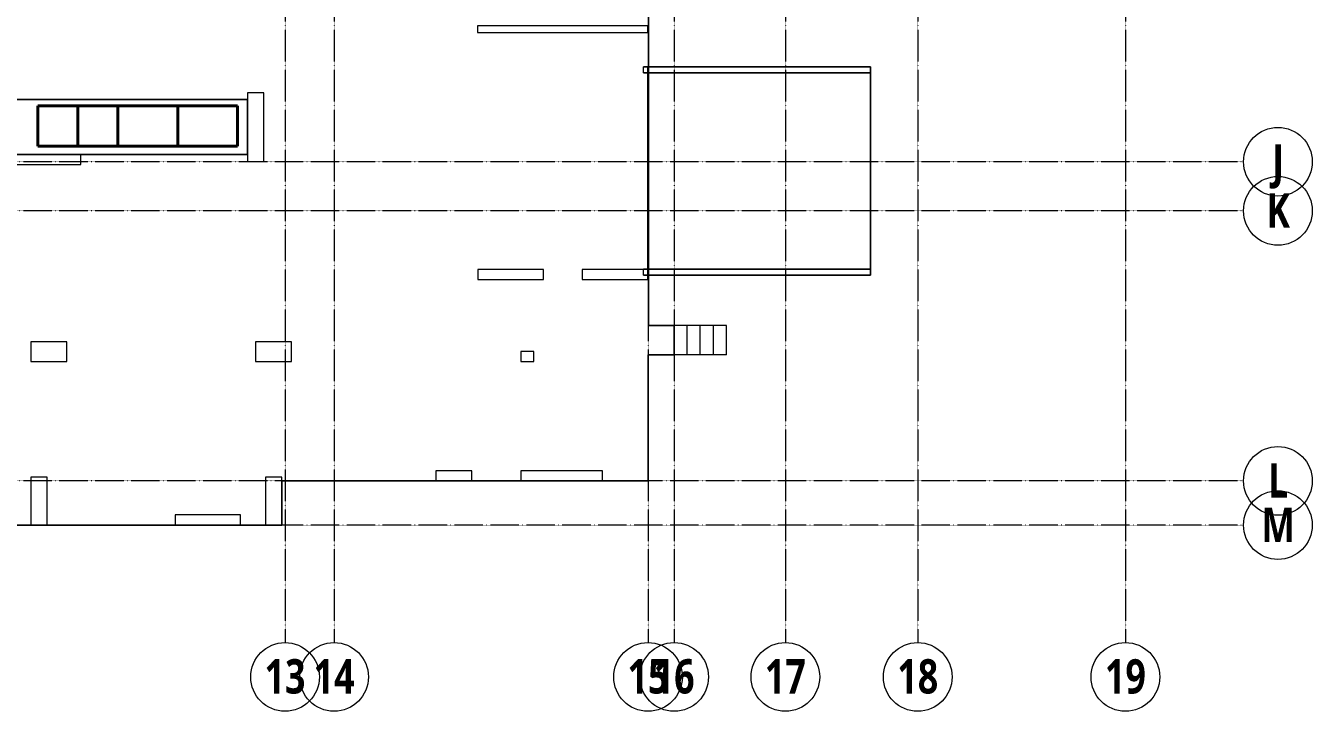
# Model space of a CAD drawing. Header units: millimetres. Extents: x -41779 to 122129, y -6962 to 59838.
# Drawn here: x 39353 to 78697, y -4008 to 16936 of the extents above; entities that cross this region are included whole.
import ezdxf

# ---------------------------------------------------------------- set-up
doc = ezdxf.new("R2010")
doc.units = ezdxf.units.MM
doc.linetypes.add('Grid Line', pattern=[10, 8, -1, 0, -1])
for name, color, linetype, lineweight in [('A-DETL', 90, 'Continuous', 5), ('A-FLOR', 192, 'Continuous', 5), ('A-WALL', 113, 'Continuous', 15), ('S-GRID', 1, 'Continuous', 5), ('S-GRID-IDEN', 1, 'Continuous', 9), ('S-STRS', 31, 'Continuous', 15)]:
    doc.layers.add(name, color=color, linetype=linetype, lineweight=lineweight)
doc.styles.add('Roboto_B', font='Roboto-Bold.ttf', dxfattribs={"width": 0.8, "height": 1050})

# ---------------------------------------------------------------- blocks, each defined once
blk = doc.blocks.new('BMS-SUPPER STRUCTURE_180317_rvt-1-GF')
at = {"layer": 'A-FLOR', "color": 8}
for p, q in [((58400, 15676), (58400, 31301)), ((58373, 9496), (58373, 15496)), ((58400, 9496), (58400, 15496)), ((65183, 15496), (65183, 9496)), ((46133, 14681), (39043, 14681)), ((41043, 13001), (46133, 13001)), ((58400, 7781), (58400, 9316)), ((59183, 7781), (58400, 7781)), ((59183, 6881), (59183, 7781)), ((58383, 3031), (58383, 6881)), ((58383, 6881), (59183, 6881)), ((47183, 3031), (58383, 3031)), ((2271, 1681), (47183, 1681)), ((47183, 1681), (47183, 1691))]:
    blk.add_line(p, q, dxfattribs=at)
at = {"layer": 'A-FLOR', "color": 9}
for p, q in [((58400, 30030), (58400, 15676)), ((58373, 15496), (58373, 15676)), ((58400, 15496), (58400, 15676)), ((58400, 15676), (65183, 15676)), ((65183, 15676), (65183, 15496)), ((65183, 15483), (65183, 15496)), ((65183, 9509), (65183, 15483)), ((39043, 14681), (46133, 14681)), ((46133, 14681), (46133, 13001)), ((41043, 13001), (39043, 13001)), ((46133, 13001), (41043, 13001)), ((58373, 9486), (58373, 9496)), ((58373, 9316), (58373, 9486)), ((58400, 9316), (58400, 9496)), ((65183, 9496), (65183, 9509)), ((65183, 9496), (65183, 9316)), ((58400, 9316), (58400, 7781)), ((65183, 9316), (58400, 9316)), ((58400, 7781), (59183, 7781)), ((59183, 6881), (58383, 6881)), ((58383, 6881), (58383, 3031)), ((58383, 3031), (47183, 3031)), ((47183, 3031), (47183, 1691)), ((47183, 1681), (2271, 1681)), ((47183, 1691), (47183, 1681))]:
    blk.add_line(p, q, dxfattribs=at)
at = {"layer": 'A-FLOR', "color": 254}
for p, q in [((58373, 15676), (58400, 15676)), ((58373, 15496), (58373, 15376)), ((58373, 15376), (58373, 9496)), ((65183, 15676), (58400, 15676)), ((58400, 15496), (58400, 9496)), ((65183, 15496), (65183, 15676)), ((39043, 14681), (46133, 14681)), ((46133, 14681), (39043, 14681)), ((46133, 14681), (46133, 13001)), ((46133, 13001), (46133, 14681)), ((41043, 13001), (39043, 13001)), ((39043, 13001), (41043, 13001)), ((46133, 13001), (41043, 13001)), ((41043, 13001), (46133, 13001)), ((58373, 9486), (58373, 9316)), ((65183, 9316), (65183, 9496)), ((58400, 9316), (58373, 9316)), ((58400, 9316), (65183, 9316)), ((59183, 7781), (59183, 6881))]:
    blk.add_line(p, q, dxfattribs=at)
at = {"layer": 'A-FLOR', "color": 10}
for p, q in [((58373, 15676), (58373, 15496)), ((58400, 15676), (58373, 15676)), ((58400, 15676), (58400, 15496)), ((58373, 9496), (58373, 9486)), ((58400, 9496), (58400, 9316)), ((58373, 9316), (58400, 9316))]:
    blk.add_line(p, q, dxfattribs=at)
at = {"layer": 'A-FLOR', "color": 253}
for p, q in [((46133, 13001), (46133, 14681)), ((39043, 13001), (41043, 13001)), ((47183, 1691), (47183, 3031))]:
    blk.add_line(p, q, dxfattribs=at)
at = {"layer": 'A-WALL', "color": 55, "lineweight": 18}
for p, q in [((58373, 16936), (53173, 16936)), ((53173, 16936), (53173, 16726)), ((58373, 16726), (58373, 16936)), ((53173, 16726), (58373, 16726)), ((46133, 14891), (46133, 12791)), ((46633, 14891), (46133, 14891)), ((46633, 12791), (46633, 14891)), ((41043, 13001), (39043, 13001)), ((41043, 12701), (41043, 13001)), ((39043, 12701), (41043, 12701)), ((46133, 12791), (46633, 12791)), ((55183, 9486), (53183, 9486)), ((53183, 9486), (53183, 9186)), ((55183, 9186), (55183, 9486)), ((58373, 9486), (56373, 9486)), ((56373, 9486), (56373, 9186)), ((58373, 9186), (58373, 9486)), ((53183, 9186), (55183, 9186)), ((56373, 9186), (58373, 9186)), ((40608, 7281), (39508, 7281)), ((39508, 7281), (39508, 6681)), ((40608, 6681), (40608, 7281)), ((47483, 7281), (46383, 7281)), ((46383, 7281), (46383, 6681)), ((47483, 6681), (47483, 7281)), ((54893, 6981), (54493, 6981)), ((54493, 6981), (54493, 6681)), ((54893, 6681), (54893, 6981)), ((39508, 6681), (40608, 6681)), ((46383, 6681), (47483, 6681)), ((54493, 6681), (54893, 6681)), ((52993, 3341), (51893, 3341)), ((51893, 3341), (51893, 3041)), ((52993, 3041), (52993, 3341)), ((56993, 3341), (54493, 3341)), ((54493, 3341), (54493, 3041)), ((56993, 3041), (56993, 3341)), ((39508, 3141), (39508, 1691)), ((40008, 3141), (39508, 3141)), ((40008, 1691), (40008, 3141)), ((46683, 3141), (46683, 1691)), ((47183, 3141), (46683, 3141)), ((47183, 1691), (47183, 3141)), ((51893, 3041), (52993, 3041)), ((54493, 3041), (56993, 3041)), ((45923, 1991), (43923, 1991)), ((43923, 1991), (43923, 1691)), ((45923, 1691), (45923, 1991)), ((39508, 1691), (40008, 1691)), ((43923, 1691), (45923, 1691)), ((46683, 1691), (47183, 1691))]:
    blk.add_line(p, q, dxfattribs=at)
at = {"layer": 'A-WALL', "color": 53, "lineweight": 13}
for p, q in [((58379, 15676), (58248, 15676)), ((58248, 15496), (58248, 15676)), ((58248, 15496), (58379, 15496)), ((58654, 15676), (58400, 15676)), ((58400, 15496), (58654, 15496)), ((58379, 9496), (58248, 9496)), ((58248, 9486), (58248, 9496)), ((58654, 9496), (58400, 9496)), ((58373, 9316), (58379, 9316)), ((58400, 9316), (58654, 9316))]:
    blk.add_line(p, q, dxfattribs=at)
at = {"layer": 'A-WALL', "color": 135, "lineweight": 13}
for p, q in [((58248, 15676), (65183, 15676)), ((58248, 15496), (58248, 15676)), ((65183, 15496), (58248, 15496)), ((65183, 15676), (65183, 15496)), ((58248, 9496), (65183, 9496)), ((58248, 9486), (58248, 9496)), ((65183, 9496), (65183, 9316)), ((65183, 9316), (58373, 9316))]:
    blk.add_line(p, q, dxfattribs=at)
at = {"layer": 'A-WALL', "color": 255, "lineweight": 13}
for p, q in [((58400, 15676), (58379, 15676)), ((58379, 15496), (58400, 15496)), ((65183, 15676), (58654, 15676)), ((58654, 15496), (65183, 15496)), ((65183, 15676), (65183, 15496)), ((58400, 9496), (58379, 9496)), ((65183, 9496), (58654, 9496)), ((65183, 9496), (65183, 9316)), ((58379, 9316), (58400, 9316)), ((58654, 9316), (65183, 9316))]:
    blk.add_line(p, q, dxfattribs=at)
at = {"layer": 'A-WALL', "color": 71, "lineweight": 13}
for q in [(58248, 9486), (58373, 9316)]:
    blk.add_line((58248, 9316), q, dxfattribs=at)
at = {"layer": 'A-WALL', "color": 43, "lineweight": 13}
for p, q in [((58248, 9316), (58248, 9486)), ((58373, 9316), (58248, 9316))]:
    blk.add_line(p, q, dxfattribs=at)
at = {"layer": 'S-STRS', "color": 7, "lineweight": 5}
for p, q in [((59183, 6881), (59183, 7781)), ((59583, 7781), (59183, 7781)), ((59983, 7781), (59583, 7781)), ((59583, 6881), (59583, 7781)), ((59583, 6881), (59583, 7781)), ((60383, 7781), (59983, 7781)), ((59983, 6881), (59983, 7781)), ((59983, 6881), (59983, 7781)), ((60783, 7781), (60383, 7781)), ((60383, 6881), (60383, 7781)), ((60383, 6881), (60383, 7781)), ((60783, 6881), (60783, 7781)), ((60783, 6881), (60783, 7781)), ((59583, 6881), (59183, 6881)), ((59983, 6881), (59583, 6881)), ((60383, 6881), (59983, 6881)), ((60783, 6881), (60383, 6881))]:
    blk.add_line(p, q, dxfattribs=at)
blk = doc.blocks.new('Grid - Circle-565542-GF')
at = {"layer": 'S-GRID-IDEN'}
blk.add_circle((0, 0), 3.5, dxfattribs=at)

msp = doc.modelspace()

# ---------------------------------------------------------------- linework, layer by layer
at = {"layer": 'A-DETL', "lineweight": 40}
for p, q in [((39723, 13261), (39723, 14486)), ((40948, 14486), (39723, 14486)), ((40948, 13261), (40948, 14486)), ((42173, 14486), (40948, 14486)), ((44003, 14486), (42173, 14486)), ((42173, 13261), (42173, 14486)), ((45833, 14486), (44003, 14486)), ((44003, 13261), (44003, 14486)), ((45833, 13261), (45833, 14486)), ((40948, 13261), (39723, 13261)), ((42173, 13261), (40948, 13261)), ((44003, 13261), (42173, 13261)), ((45833, 13261), (44003, 13261))]:
    msp.add_line(p, q, dxfattribs=at)
at = {"layer": 'S-GRID', "linetype": 'Grid Line'}
for p, q in [((47283, 55247), (47283, -1908)), ((48783, 55247), (48783, -1908)), ((58383, 55247), (58383, -1908)), ((59183, 55247), (59183, -1908)), ((62583, 55247), (62583, -1908)), ((66633, 55247), (66633, -1908)), ((72983, 55247), (72983, -1908)), ((76597, 12781), (-26915, 12781)), ((76597, 11281), (-26915, 11281)), ((76597, 3031), (-26915, 3031)), ((76597, 1681), (-26915, 1681))]:
    msp.add_line(p, q, dxfattribs=at)

# ---------------------------------------------------------------- block references
at = {"lineweight": 5}
msp.add_blockref('BMS-SUPPER STRUCTURE_180317_rvt-1-GF', (0, 0), dxfattribs=at)
at = {"layer": 'S-GRID-IDEN', "xscale": 299.9999999999997, "yscale": 299.9999999999997, "zscale": 299.9999999999997}
for p, rotation in [((77647, 12781), 90), ((77647, 11281), 90), ((77647, 3031), 90), ((77647, 1681), 90), ((47283, -2958), 180), ((48783, -2958), 180), ((58383, -2958), 180), ((59183, -2958), 180), ((62583, -2958), 180), ((66633, -2958), 180), ((72983, -2958), 180)]:
    msp.add_blockref('Grid - Circle-565542-GF', p, dxfattribs=dict(at, rotation=rotation))

# ---------------------------------------------------------------- texts
at = {"layer": 'S-GRID-IDEN', "lineweight": 5, "char_height": 1050, "attachment_point": 2, "line_spacing_factor": 1.016846, "style": 'Roboto_B'}
for s, insert, width in [('\\fRoboto|b1|i0|c0|p2|;\\W.8;J', (77654, 13315), 781.03), ('\\fRoboto|b1|i0|c0|p2|;\\W.8;K', (77654, 11815), 900.17), ('\\fRoboto|b1|i0|c0|p2|;\\W.8;L', (77654, 3565), 781.03), ('\\fRoboto|b1|i0|c0|p2|;\\W.8;M', (77654, 2215), 1231.11), ('13', (47283, -2416), 1615.01), ('14', (48783, -2416), 1615.01), ('15', (58383, -2416), 1615.01), ('16', (59183, -2416), 1615.01), ('17', (62583, -2416), 1615.01), ('18', (66633, -2416), 1615.01), ('19', (72983, -2416), 1615.01)]:
    msp.add_mtext(s, dxfattribs=dict(at, insert=insert, width=width))

doc.saveas('drawing.dxf')
